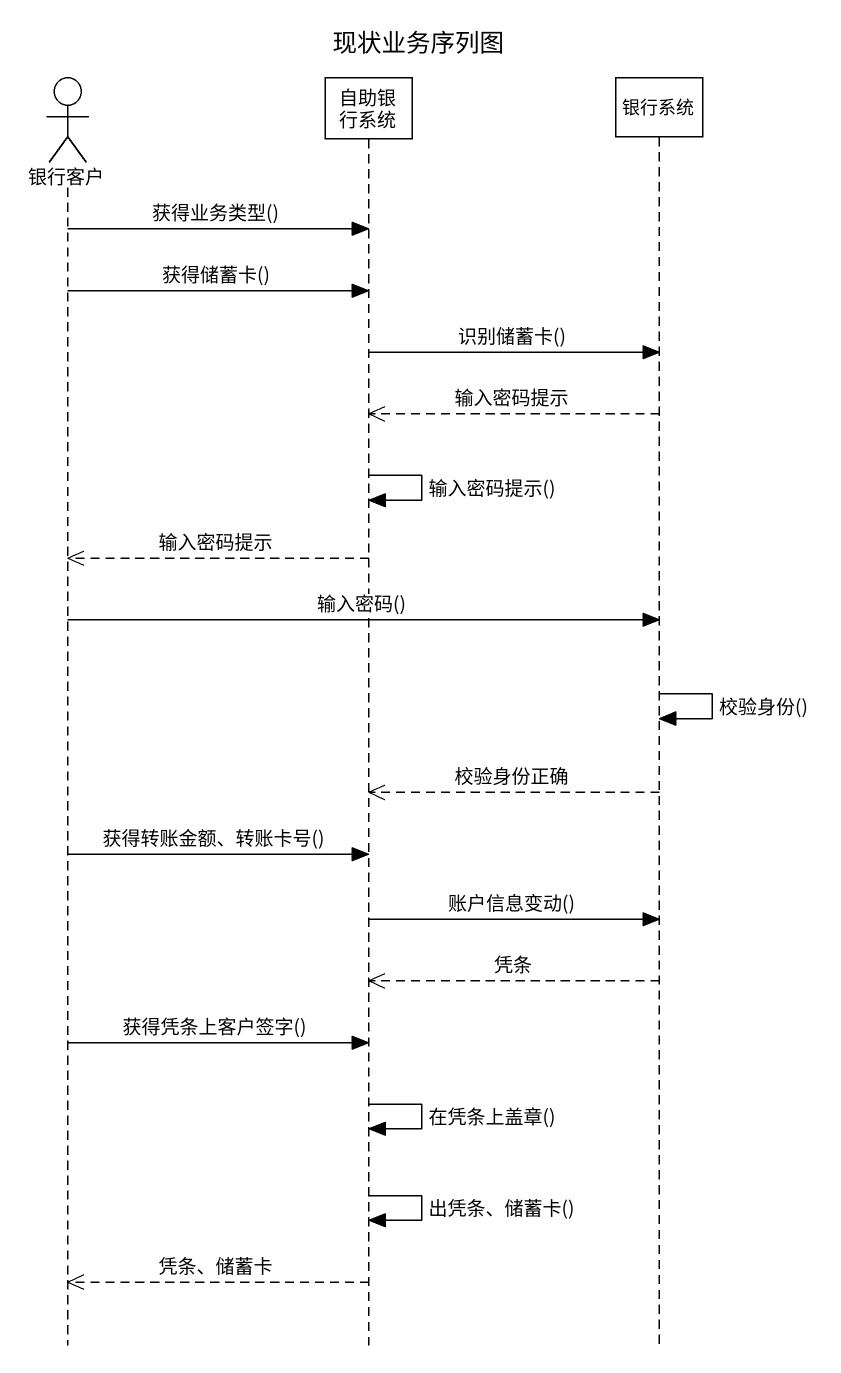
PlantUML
@startuml
title 现状业务序列图
hide footbox
actor 银行客户
participant 自助银行系统
participant 银行系统

银行客户 -> 自助银行系统 : 获得业务类型()
银行客户 -> 自助银行系统 : 获得储蓄卡()
自助银行系统 -> 银行系统 : 识别储蓄卡()
银行系统 -->> 自助银行系统 : 输入密码提示
自助银行系统 -> 自助银行系统 : 输入密码提示()
自助银行系统 -->> 银行客户 : 输入密码提示
银行客户 -> 银行系统 : 输入密码()
银行系统 -> 银行系统 : 校验身份()
银行系统 -->> 自助银行系统 : 校验身份正确
银行客户 -> 自助银行系统 : 获得转账金额、转账卡号()
自助银行系统 -> 银行系统 : 账户信息变动()
银行系统 -->> 自助银行系统 : 凭条
银行客户 -> 自助银行系统 : 获得凭条上客户签字()
自助银行系统 -> 自助银行系统 : 在凭条上盖章()
自助银行系统 -> 自助银行系统 : 出凭条、储蓄卡()
自助银行系统 -->> 银行客户 : 凭条、储蓄卡
@enduml
